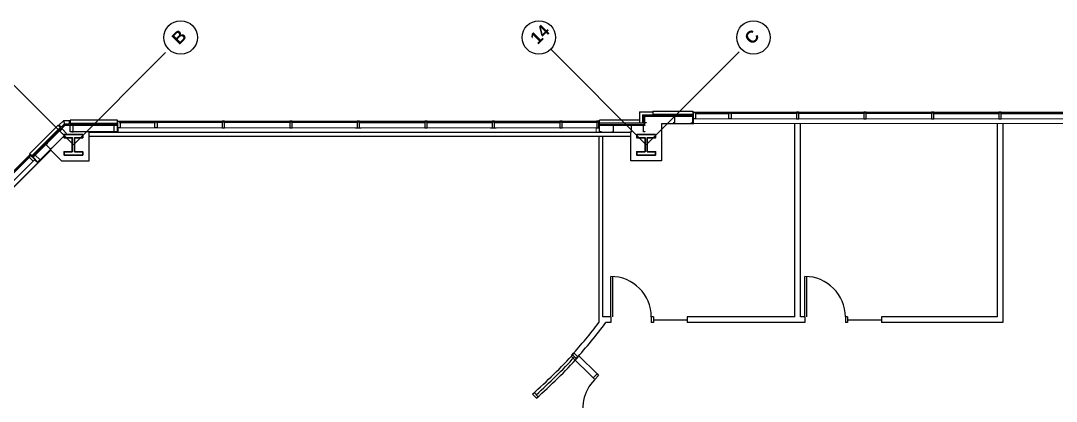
# Model space of a CAD drawing. Extents: x 30 to 3273, y 51 to 1636.
# Drawn here: x 815 to 1735, y 1291 to 1629 of the extents above; entities that cross this region are included whole.
import ezdxf

# ---------------------------------------------------------------- set-up
doc = ezdxf.new("R2010")
doc.units = 0
doc.header["$LTSCALE"] = 96
doc.header["$MEASUREMENT"] = 0
for name, color, linetype, lineweight in [('A-COL', 8, 'CONTINUOUS', 35), ('A-DOOR', 8, 'CONTINUOUS', 25), ('A-WALL-GYP', 8, 'CONTINUOUS', 25), ('A-WALL-INT', 8, 'CONTINUOUS', 25), ('A-WALL-MASONRY', 8, 'CONTINUOUS', 30), ('AWD-GLAZE', 8, 'CONTINUOUS', 30), ('AWD-MULL', 8, 'CONTINUOUS', 30), ('AWD-SILL', 8, 'CONTINUOUS', 18)]:
    doc.layers.add(name, color=color, linetype=linetype, lineweight=lineweight)
for name, color, linetype in [('A-GLAZING INT', 8, 'CONTINUOUS'), ('A-STUD', 8, 'CONTINUOUS'), ('MEDIUMUSER', 8, 'CONTINUOUS'), ('XGRIDS', 8, 'CONTINUOUS')]:
    doc.layers.add(name, color=color, linetype=linetype)
doc.styles.add('Hand', font='cityb___.ttf')

msp = doc.modelspace()

# ---------------------------------------------------------------- linework, layer by layer
at = {"layer": 'A-COL'}
for points in [[(869.73, 1527.85), (853.1, 1527.85), (853.1, 1524.97), (860.42, 1524.97), (860.42, 1512.46), (853.1, 1512.46), (853.1, 1509.59), (869.73, 1509.59), (869.73, 1512.46), (862.42, 1512.46), (862.42, 1524.97), (869.73, 1524.97)], [(1378.85, 1527.85), (1362.22, 1527.85), (1362.22, 1524.97), (1369.53, 1524.97), (1369.53, 1512.46), (1362.22, 1512.46), (1362.22, 1509.59), (1378.85, 1509.59), (1378.85, 1512.46), (1371.53, 1512.46), (1371.53, 1524.97), (1378.85, 1524.97)]]:
    msp.add_lwpolyline(points, close=True, dxfattribs=at)
at = {"layer": 'A-DOOR', "linetype": 'Continuous'}
for p, q in [((1339.12, 1365.68), (1339.12, 1401.68)), ((1340.61, 1401.68), (1340.62, 1365.67)), ((1511.59, 1365.68), (1511.59, 1401.68)), ((1513.09, 1401.68), (1513.09, 1365.68))]:
    msp.add_line(p, q, dxfattribs=at)
at = {"layer": 'A-DOOR', "linetype": 'ByBlock', "elevation": 0}
msp.add_lwpolyline([(1323.36, 1311.51), (1326.89, 1315.04), (1328.31, 1313.63), (1324.77, 1310.09)], close=True, dxfattribs=at)
at = {"layer": 'A-DOOR', "linetype": 'Continuous'}
for centre in [(1339.12, 1365.68), (1511.59, 1365.68)]:
    msp.add_arc(centre, 36, 359.99974, 89.99972, dxfattribs=at)
at = {"layer": 'A-DOOR', "linetype": 'ByBlock'}
msp.add_arc((1350.02, 1284.84, 0), 35.71, 135.49438, 269.99129, dxfattribs=at)
at = {"layer": 'A-GLAZING INT'}
for p, q in [((1377.08, 1363.18), (1407.08, 1363.18)), ((1549.59, 1363.18), (1579.59, 1363.18)), ((1308.69, 1328.58), (1305.17, 1332.14)), ((1310.11, 1329.98), (1306.52, 1333.62)), ((1274.53, 1294.85), (1271.01, 1298.42)), ((1273.11, 1293.45), (1269.51, 1297.09))]:
    msp.add_line(p, q, dxfattribs=at)
for radius, start, end in [(457.39, 311.37442, 317.89174), (459.89, 311.64169, 317.62447), (462.39, 311.40969, 317.85647)]:
    msp.add_arc((967.18, 1640.32), radius, start, end, dxfattribs=at)
at = {"layer": 'A-STUD', "linetype": 'Continuous'}
for points in [[(1370.41, 1538.49), (1370.41, 1538.24), (1369.04, 1538.24), (1369.04, 1544.22), (1370.41, 1544.22), (1370.41, 1543.97)], [(1394.66, 1538.65), (1394.66, 1538.4), (1396.03, 1538.4), (1396.03, 1544.39), (1394.66, 1544.39), (1394.66, 1544.14)], [(1410.66, 1538.49), (1410.66, 1538.24), (1412.03, 1538.24), (1412.03, 1544.22), (1410.66, 1544.22), (1410.66, 1543.97)], [(854.01, 1528.22), (854.36, 1527.87), (853.39, 1526.89), (849.15, 1531.13), (850.13, 1532.1), (850.48, 1531.74)], [(854.01, 1528.22), (854.36, 1527.87), (855.33, 1528.84), (851.1, 1533.07), (850.13, 1532.1), (850.48, 1531.74)], [(859.9, 1530.66), (859.9, 1530.16), (858.53, 1530.16), (858.53, 1536.15), (859.9, 1536.15), (859.9, 1535.65)], [(859.9, 1530.66), (859.9, 1530.16), (861.28, 1530.16), (861.28, 1536.15), (859.9, 1536.15), (859.9, 1535.65)], [(899.18, 1530.66), (899.18, 1530.16), (897.81, 1530.16), (897.81, 1536.15), (899.18, 1536.15), (899.18, 1535.65)], [(899.18, 1530.66), (899.18, 1530.16), (900.56, 1530.16), (900.56, 1536.15), (899.18, 1536.15), (899.18, 1535.65)], [(1330.41, 1530.56), (1330.41, 1530.31), (1329.04, 1530.31), (1329.04, 1536.29), (1330.41, 1536.29), (1330.41, 1536.04)], [(1330.41, 1530.49), (1330.41, 1530.24), (1329.04, 1530.24), (1329.04, 1536.22), (1330.41, 1536.22), (1330.41, 1535.97)], [(1340.22, 1530.49), (1340.22, 1530.24), (1341.6, 1530.24), (1341.6, 1536.22), (1340.22, 1536.22), (1340.22, 1535.97)], [(1356.22, 1530.49), (1356.22, 1530.24), (1357.6, 1530.24), (1357.6, 1536.22), (1356.22, 1536.22), (1356.22, 1535.97)], [(1369.47, 1530.49), (1369.47, 1530.24), (1368.1, 1530.24), (1368.1, 1536.22), (1369.47, 1536.22), (1369.47, 1535.97)], [(841.81, 1516.02), (842.16, 1515.67), (841.19, 1514.7), (836.96, 1518.93), (837.93, 1519.9), (838.28, 1519.55)], [(830.49, 1504.71), (830.85, 1504.35), (831.82, 1505.33), (827.59, 1509.56), (826.61, 1508.59), (826.97, 1508.23)], [(830.49, 1504.71), (830.85, 1504.35), (829.88, 1503.38), (825.64, 1507.61), (826.61, 1508.59), (826.97, 1508.23)]]:
    msp.add_lwpolyline(points, dxfattribs=at)
at = {"layer": 'A-WALL-GYP'}
for p, q in [((1368.41, 1544.85), (1412.03, 1544.85)), ((1368.41, 1544.85), (1368.41, 1536.22)), ((1368.41, 1544.22), (1412.03, 1544.22)), ((1369.04, 1544.22), (1369.04, 1536.22)), ((1412.03, 1544.85), (1412.03, 1544.22)), ((1329.04, 1536.85), (1368.41, 1536.85)), ((1329.04, 1536.22), (1369.04, 1536.22))]:
    msp.add_line(p, q, dxfattribs=at)
at = {"layer": 'A-WALL-GYP', "linetype": 'Continuous'}
for p, q in [((850.66, 1533.51), (825.2, 1508.06)), ((851.1, 1533.07), (825.64, 1507.61)), ((829.88, 1503.38), (855.33, 1528.84)), ((850.66, 1533.51), (851.1, 1533.07)), ((853.93, 1536.78), (851.01, 1533.87)), ((851.01, 1533.87), (851.45, 1533.42)), ((854.18, 1536.16), (851.45, 1533.42)), ((853.9, 1536.77), (858.03, 1536.77)), ((854.16, 1536.15), (858.03, 1536.15)), ((858.03, 1536.15), (858.03, 1536.77)), ((858.53, 1536.77), (900.56, 1536.77)), ((858.53, 1536.15), (858.53, 1536.77)), ((858.53, 1536.15), (900.56, 1536.15)), ((900.56, 1530.15), (858.53, 1530.17)), ((900.56, 1536.77), (900.56, 1536.15)), ((825.2, 1508.06), (825.64, 1507.61))]:
    msp.add_line(p, q, dxfattribs=at)
at = {"layer": 'A-WALL-INT', "linetype": 'Continuous'}
for p, q in [((1384.29, 1537.47), (1384.15, 1504.31)), ((1412.78, 1537.47), (1384.29, 1537.47)), ((1502.59, 1365.68), (1502.59, 1537.61)), ((1507.59, 1365.68), (1507.59, 1537.61)), ((1682.53, 1537.61), (1682.53, 1365.68)), ((1687.53, 1537.61), (1687.53, 1360.68)), ((1357.03, 1529.6), (875.04, 1529.66)), ((875.04, 1529.66), (875.1, 1504.25)), ((1357.03, 1504.31), (1357.03, 1529.6)), ((1357.03, 1526.02), (875.04, 1526.08)), ((1328.5, 1526.03), (1328.5, 1360.68)), ((1332.06, 1365.68), (1332.06, 1526.02)), ((841.33, 1514.02), (620.45, 1293.14)), ((851.1, 1504.25), (841.33, 1514.02)), ((875.1, 1504.25), (851.1, 1504.25)), ((1384.15, 1504.31), (1357.03, 1504.31)), ((1384.15, 1504.31), (1357.03, 1504.31)), ((1339.02, 1365.68), (1332.06, 1365.68)), ((1339.02, 1365.68), (1333.5, 1365.68)), ((1339.02, 1365.68), (1339.02, 1360.68)), ((1375.08, 1365.69), (1375.08, 1360.68)), ((1377.08, 1365.68), (1375.08, 1365.68)), ((1375.12, 1365.68), (1375.08, 1365.68)), ((1377.08, 1365.68), (1377.08, 1360.68)), ((1407.08, 1365.68), (1407.08, 1360.68)), ((1502.59, 1365.68), (1407.08, 1365.68)), ((1511.59, 1365.68), (1507.59, 1365.68)), ((1511.59, 1365.68), (1511.59, 1360.68)), ((1547.59, 1365.69), (1547.59, 1360.68)), ((1549.59, 1365.68), (1547.59, 1365.68)), ((1549.59, 1365.68), (1549.59, 1360.68)), ((1579.59, 1365.68), (1579.59, 1360.68)), ((1682.53, 1365.68), (1579.59, 1365.68)), ((1339.02, 1360.68), (1334.77, 1360.68)), ((1377.08, 1360.68), (1375.08, 1360.68)), ((1511.59, 1360.68), (1407.08, 1360.68)), ((1549.59, 1360.68), (1547.59, 1360.68)), ((1687.53, 1360.68), (1579.59, 1360.68))]:
    msp.add_line(p, q, dxfattribs=at)
at = {"layer": 'A-WALL-INT', "linetype": 'ByBlock'}
for p, q in [((1323.36, 1311.51, 0), (1304, 1330.86, 0)), ((1326.89, 1315.04, 0), (1310.69, 1331.25, 0))]:
    msp.add_line(p, q, dxfattribs=at)
at = {"layer": 'A-WALL-INT', "linetype": 'Continuous'}
for radius, start, end in [(457.39, 317.89174, 322.59167), (462.39, 317.85647, 323.06401)]:
    msp.add_arc((965.17, 1638.54), radius, start, end, dxfattribs=at)
at = {"layer": 'A-WALL-MASONRY'}
for p, q in [((1364.54, 1547.98), (1364.54, 1537.97)), ((1376.54, 1548.72), (1412.03, 1548.72)), ((1376.54, 1548.72), (1376.54, 1545.23)), ((1412.03, 1548.72), (1412.03, 1546.01)), ((1329, 1537.98), (1329, 1540.73)), ((1364.54, 1540.72), (1329.04, 1540.72)), ((1329.04, 1537.97), (1329.04, 1540.72)), ((1367.29, 1537.97), (1329.04, 1537.97)), ((1367.29, 1545.23), (1367.29, 1537.97)), ((1376.54, 1546.01), (1412.03, 1546.01))]:
    msp.add_line(p, q, dxfattribs=at)
at = {"layer": 'A-WALL-MASONRY', "linetype": 'Continuous'}
for p, q in [((1364.54, 1547.98), (1376.54, 1547.98)), ((1367.29, 1545.23), (1376.54, 1545.23))]:
    msp.add_line(p, q, dxfattribs=at)
at = {"layer": 'A-WALL-MASONRY'}
for points in [[(848.62, 1536.25), (852.52, 1540.15), (853.66, 1537.4), (850.57, 1534.3)], [(858.03, 1540.15), (852.52, 1540.15), (853.66, 1537.4), (858.03, 1537.39)], [(858.53, 1540.65), (858.53, 1537.9), (900.56, 1537.9), (900.56, 1540.65)], [(847.92, 1536.25), (849.86, 1534.31), (824.41, 1508.85), (822.46, 1510.8)]]:
    msp.add_lwpolyline(points, close=True, dxfattribs=at)
at = {"layer": 'AWD-GLAZE', "linetype": 'Continuous'}
for points in [[(1414.04, 1546.47), (1444.6, 1546.47), (1444.6, 1547.47), (1414.04, 1547.47)], [(1504.6, 1547.47), (1504.6, 1546.47), (1445.6, 1546.47), (1445.6, 1547.47)], [(1564.6, 1547.47), (1564.6, 1546.47), (1505.6, 1546.47), (1505.6, 1547.47)], [(1624.6, 1547.47), (1624.6, 1546.47), (1565.6, 1546.47), (1565.6, 1547.47)], [(1625.59, 1547.47), (1625.59, 1546.47), (1684.53, 1546.47), (1684.53, 1547.47)], [(1685.53, 1547.47), (1685.53, 1546.47), (1744.53, 1546.47), (1744.53, 1547.47)], [(902.55, 1538.47), (934.29, 1538.47), (934.29, 1539.47), (902.55, 1539.47)], [(994.29, 1539.47), (994.29, 1538.47), (935.29, 1538.47), (935.29, 1539.47)], [(1054.29, 1539.47), (1054.29, 1538.47), (995.29, 1538.47), (995.29, 1539.47)], [(1114.29, 1539.47), (1114.29, 1538.47), (1055.29, 1538.47), (1055.29, 1539.47)], [(1115.29, 1539.47), (1115.29, 1538.47), (1174.29, 1538.47), (1174.29, 1539.47)], [(1175.29, 1539.47), (1175.29, 1538.47), (1234.29, 1538.47), (1234.29, 1539.47)], [(1235.29, 1539.47), (1235.29, 1538.47), (1294.29, 1538.47), (1294.29, 1539.47)], [(1327.04, 1538.47), (1295.29, 1538.47), (1295.29, 1539.47), (1327.03, 1539.47)], [(822.63, 1507.87), (804.1, 1489.34), (803.4, 1490.05), (821.93, 1508.58)]]:
    msp.add_lwpolyline(points, close=True, dxfattribs=at)
at = {"layer": 'AWD-MULL', "linetype": 'Continuous'}
for points in [[(1412.53, 1547.72), (1414.53, 1547.72), (1414.53, 1547.47), (1414.03, 1547.47), (1414.03, 1546.47), (1414.53, 1546.47), (1414.53, 1541.72), (1412.53, 1541.72)], [(1446.1, 1547.72), (1446.1, 1547.47), (1445.6, 1547.47), (1445.6, 1546.47), (1446.1, 1546.47), (1446.1, 1541.72), (1444.1, 1541.72), (1444.1, 1546.47), (1444.6, 1546.47), (1444.6, 1547.47), (1444.1, 1547.47), (1444.1, 1547.72)], [(1504.09, 1547.72), (1504.09, 1547.47), (1504.59, 1547.47), (1504.59, 1546.47), (1504.09, 1546.47), (1504.09, 1541.72), (1506.09, 1541.72), (1506.09, 1546.47), (1505.59, 1546.47), (1505.59, 1547.47), (1506.09, 1547.47), (1506.09, 1547.72)], [(1564.09, 1547.72), (1564.09, 1547.47), (1564.59, 1547.47), (1564.59, 1546.47), (1564.09, 1546.47), (1564.09, 1541.72), (1566.09, 1541.72), (1566.09, 1546.47), (1565.59, 1546.47), (1565.59, 1547.47), (1566.09, 1547.47), (1566.09, 1547.72)], [(1624.09, 1547.72), (1624.09, 1547.47), (1624.59, 1547.47), (1624.59, 1546.47), (1624.09, 1546.47), (1624.09, 1541.72), (1626.09, 1541.72), (1626.09, 1546.47), (1625.59, 1546.47), (1625.59, 1547.47), (1626.09, 1547.47), (1626.09, 1547.72)], [(1684.03, 1547.72), (1684.03, 1547.47), (1684.53, 1547.47), (1684.53, 1546.47), (1684.03, 1546.47), (1684.03, 1541.72), (1686.03, 1541.72), (1686.03, 1546.47), (1685.53, 1546.47), (1685.53, 1547.47), (1686.03, 1547.47), (1686.03, 1547.72)], [(901.05, 1539.72), (903.05, 1539.72), (903.05, 1539.47), (902.55, 1539.47), (902.55, 1538.47), (903.05, 1538.47), (903.04, 1533.72), (901.04, 1533.72)], [(935.79, 1539.72), (935.79, 1539.47), (935.29, 1539.47), (935.29, 1538.47), (935.79, 1538.47), (935.79, 1533.72), (933.79, 1533.72), (933.79, 1538.47), (934.29, 1538.47), (934.29, 1539.47), (933.79, 1539.47), (933.79, 1539.72)], [(993.79, 1539.72), (993.79, 1539.47), (994.29, 1539.47), (994.29, 1538.47), (993.79, 1538.47), (993.79, 1533.72), (995.79, 1533.72), (995.79, 1538.47), (995.29, 1538.47), (995.29, 1539.47), (995.79, 1539.47), (995.79, 1539.72)], [(1053.79, 1539.72), (1053.79, 1539.47), (1054.29, 1539.47), (1054.29, 1538.47), (1053.79, 1538.47), (1053.79, 1533.72), (1055.79, 1533.72), (1055.79, 1538.47), (1055.29, 1538.47), (1055.29, 1539.47), (1055.79, 1539.47), (1055.79, 1539.72)], [(1113.79, 1539.72), (1113.79, 1539.47), (1114.29, 1539.47), (1114.29, 1538.47), (1113.79, 1538.47), (1113.79, 1533.72), (1115.79, 1533.72), (1115.79, 1538.47), (1115.29, 1538.47), (1115.29, 1539.47), (1115.79, 1539.47), (1115.79, 1539.72)], [(1173.79, 1539.72), (1173.79, 1539.47), (1174.29, 1539.47), (1174.29, 1538.47), (1173.79, 1538.47), (1173.79, 1533.72), (1175.79, 1533.72), (1175.79, 1538.47), (1175.29, 1538.47), (1175.29, 1539.47), (1175.79, 1539.47), (1175.79, 1539.72)], [(1233.79, 1539.72), (1233.79, 1539.47), (1234.29, 1539.47), (1234.29, 1538.47), (1233.79, 1538.47), (1233.79, 1533.72), (1235.79, 1533.72), (1235.79, 1538.47), (1235.29, 1538.47), (1235.29, 1539.47), (1235.79, 1539.47), (1235.79, 1539.72)], [(1293.79, 1539.72), (1293.79, 1539.47), (1294.29, 1539.47), (1294.29, 1538.47), (1293.79, 1538.47), (1293.79, 1533.72), (1295.79, 1533.72), (1295.79, 1538.47), (1295.29, 1538.47), (1295.29, 1539.47), (1295.79, 1539.47), (1295.79, 1539.72)], [(1328.53, 1539.72), (1326.53, 1539.72), (1326.53, 1539.47), (1327.03, 1539.47), (1327.04, 1538.47), (1326.54, 1538.47), (1326.54, 1533.72), (1328.54, 1533.72)], [(822.81, 1509.81), (821.4, 1508.4), (821.57, 1508.22), (821.93, 1508.58), (822.63, 1507.87), (822.28, 1507.52), (825.64, 1504.16), (827.06, 1505.58)]]:
    msp.add_lwpolyline(points, close=True, dxfattribs=at)
at = {"layer": 'AWD-SILL', "linetype": 'Continuous'}
for points in [[(1837.65, 1547.72), (1412.53, 1547.72), (1412.53, 1541.72), (1837.66, 1541.72)], [(1329.03, 1539.72), (901.04, 1539.72), (901.04, 1533.72), (1329.04, 1533.72)], [(1412.66, 1537.61), (1837.53, 1537.61), (1837.53, 1541.72), (1412.66, 1541.72)], [(613.22, 1300.23), (822.81, 1509.82), (827.06, 1505.58), (617.46, 1295.98)], [(829.88, 1502.58), (620.4, 1293.22), (617.59, 1296.04), (826.96, 1505.48)]]:
    msp.add_lwpolyline(points, close=True, dxfattribs=at)
msp.add_lwpolyline([(901.13, 1533.72), (901.13, 1529.61), (1326, 1529.61), (1326, 1533.72)], dxfattribs=at)
at = {"layer": 'MEDIUMUSER'}
for p, q in [((1112.3, 1533.72), (1117.3, 1533.72)), ((1232.3, 1533.72), (1237.3, 1533.72))]:
    msp.add_line(p, q, dxfattribs=at)
at = {"layer": 'XGRIDS'}
for p, q in [((861.42, 1518.72), (776.55, 1603.56)), ((1370.54, 1518.72), (1285.69, 1603.57)), ((861.42, 1518.72), (943.43, 1600.73)), ((1370.54, 1518.72), (1453.27, 1601.45))]:
    msp.add_line(p, q, dxfattribs=at)
for centre in [(956.78, 1614.08), (1275.16, 1614.1), (1465.92, 1614.1)]:
    msp.add_circle(centre, 14.88, dxfattribs=at)

# ---------------------------------------------------------------- texts
at = {"layer": 'XGRIDS', "style": 'Hand', "width": 1.015228}
for s, p in [('B', (955.37, 1607.01)), ('14', (1274.05, 1607.33)), ('C', (1464.5, 1607.03))]:
    msp.add_text(s, height=10.8, rotation=45, dxfattribs=at).set_placement(p)

doc.saveas('drawing.dxf')
